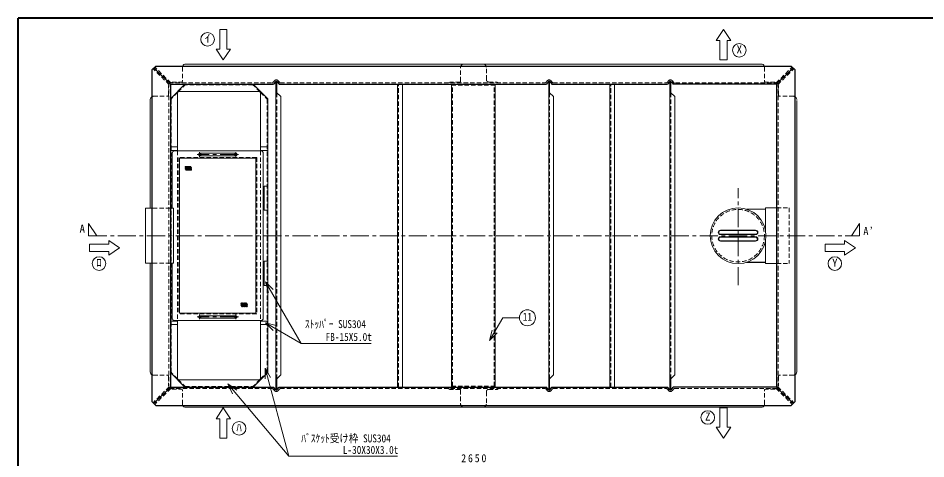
# Model space of a CAD drawing. Units: millimetres at full size, sheet at 1:15; details may follow other scales. Extents: x -3184 to 2891, y -2037 to 2178.
# Drawn here: x -3184 to 559, y 360 to 2178 of the extents above; entities that cross this region are included whole.
import ezdxf
from ezdxf.enums import TextEntityAlignment as Align

# ---------------------------------------------------------------- set-up
doc = ezdxf.new("R2010")
doc.units = ezdxf.units.MM
doc.header["$LTSCALE"] = 15
doc.linetypes.add('CHAIN1', pattern=[8, 5, -1, 1, -1])
doc.linetypes.add('DASHED1', pattern=[1.8, 1.2, -0.6])
doc.layers.add('0-0', color=7, linetype='Continuous', lineweight=18)
doc.styles.add('ＭＳ ゴシック', font='')
doc.styles.get('ＭＳ ゴシック').set_extended_font_data('MS Gothic')

msp = doc.modelspace()

# ---------------------------------------------------------------- linework, layer by layer
at = {"layer": '0-0', "color": 1, "lineweight": 40}
for p in [(-3184.2, -2037.13), (2890.8, 2177.87)]:
    msp.add_line(p, (-3184.2, 2177.87), dxfattribs=at)
at = {"layer": '0-0', "color": 4, "lineweight": 9}
for p, q in [((-2353.2, 2130.37), (-2353.2, 2050.37)), ((-2323.2, 2130.37), (-2353.2, 2130.37)), ((-2323.2, 2130.37), (-2323.2, 2050.37)), ((-305.7, 2085.37), (-275.7, 2130.37)), ((-275.7, 2130.37), (-245.7, 2085.37)), ((-305.7, 2085.37), (-290.7, 2085.37)), ((-290.7, 2005.37), (-290.7, 2085.37)), ((-2353.2, 2050.37), (-2368.2, 2050.37)), ((-2338.2, 2005.37), (-2368.2, 2050.37)), ((-2308.2, 2050.37), (-2338.2, 2005.37)), ((-2308.2, 2050.37), (-2323.2, 2050.37)), ((-2493.7, 1988.37), (-1346.7, 1988.37)), ((-119.7, 1988.37), (-1266.7, 1988.37)), ((-290.7, 2005.37), (-260.7, 2005.37)), ((-2639.7, 1393.87), (-2639.7, 1842.37)), ((26.3, 718.37), (26.3, 1838.15)), ((-288.2, 1302.87), (-143.2, 1302.87)), ((-288.2, 1284.87), (-143.2, 1284.87)), ((-288.2, 1275.87), (-143.2, 1275.87)), ((-2890.7, 1245.37), (-2890.7, 1215.37)), ((-2890.7, 1245.37), (-2810.7, 1245.37)), ((-2810.7, 1260.37), (-2810.7, 1245.37)), ((-288.2, 1257.87), (-143.2, 1257.87)), ((143.3, 1245.37), (143.3, 1215.37)), ((143.3, 1245.37), (223.3, 1245.37)), ((223.3, 1260.37), (268.3, 1230.37)), ((223.3, 1260.37), (223.3, 1245.37)), ((-2890.7, 1215.37), (-2810.7, 1215.37)), ((-2810.7, 1215.37), (-2810.7, 1200.37)), ((143.3, 1215.37), (223.3, 1215.37)), ((268.3, 1230.37), (223.3, 1200.37)), ((223.3, 1215.37), (223.3, 1200.37)), ((-2639.7, 718.37), (-2639.7, 1166.87)), ((-2493.7, 572.37), (-1346.7, 572.37)), ((-119.7, 572.37), (-1266.7, 572.37)), ((-260.7, 570.37), (-290.7, 570.37)), ((-290.7, 570.37), (-290.7, 490.37)), ((-260.7, 570.37), (-260.7, 490.37)), ((-2368.2, 525.37), (-2353.2, 525.37)), ((-2353.2, 445.37), (-2353.2, 525.37)), ((-2323.2, 525.37), (-2308.2, 525.37)), ((-290.7, 490.37), (-305.7, 490.37)), ((-275.7, 445.37), (-305.7, 490.37)), ((-245.7, 490.37), (-275.7, 445.37)), ((-245.7, 490.37), (-260.7, 490.37))]:
    msp.add_line(p, q, dxfattribs=at)
at = {"layer": '0-0'}
for p, q in [((-1266.7, 1988.37), (-1346.7, 1988.37)), ((-2121.7, 1915.37), (-2117.7, 1915.37)), ((-2121.7, 645.37), (-2121.7, 1915.37)), ((-2117.7, 1870.37), (-2117.7, 1915.37)), ((-996.7, 1915.37), (-992.7, 1915.37)), ((-996.7, 645.37), (-996.7, 1915.37)), ((-992.7, 1870.37), (-992.7, 1915.37)), ((-496.7, 1915.37), (-492.7, 1915.37)), ((-496.7, 645.37), (-496.7, 1915.37)), ((-492.7, 1870.37), (-492.7, 1915.37)), ((-2496.7, 1905.37), (-2556.7, 1845.37)), ((-2526.7, 1871.13), (-2522.46, 1875.37)), ((-2522.46, 1875.37), (-2188.94, 1875.37)), ((-2214.7, 1905.37), (-2154.7, 1845.37)), ((-2188.94, 1875.37), (-2184.7, 1871.13)), ((-1619.7, 655.37), (-1619.7, 1905.37)), ((-1599.7, 655.37), (-1599.7, 1905.37)), ((-1397.2, 655.37), (-1397.2, 1905.37)), ((-1217.2, 655.37), (-1217.2, 1905.37)), ((-744.7, 655.37), (-744.7, 1905.37)), ((-724.7, 655.37), (-724.7, 1905.37)), ((-2526.7, 1871.13), (-2526.7, 1630.37)), ((-2184.7, 1871.13), (-2184.7, 1630.37)), ((-2154.7, 1845.37), (-2154.7, 715.37)), ((-2117.7, 1870.37), (-2101.7, 1854.37)), ((-2101.7, 706.37), (-2101.7, 1854.37)), ((-992.7, 1870.37), (-976.7, 1854.37)), ((-976.7, 706.37), (-976.7, 1854.37)), ((-492.7, 1870.37), (-476.7, 1854.37)), ((-476.7, 706.37), (-476.7, 1854.37)), ((-2556.7, 1647.37), (-2526.7, 1647.37)), ((-2184.7, 1647.37), (-2154.7, 1647.37)), ((-2556.7, 1632.37), (-2526.7, 1632.37)), ((-2548.7, 1620.37), (-2548.7, 1393.87)), ((-2183.7, 1630.37), (-2538.7, 1630.37)), ((-2286.2, 1620.37), (-2436.2, 1620.37)), ((-2436.2, 1610.37), (-2286.2, 1610.37)), ((-2184.7, 1632.37), (-2154.7, 1632.37)), ((-2173.7, 1620.37), (-2173.7, 940.37)), ((-2518.7, 1600.37), (-2518.7, 960.37)), ((-2203.7, 1600.37), (-2518.7, 1600.37)), ((-2169.7, 1485.37), (-2154.7, 1485.37)), ((-2631.7, 1393.87), (-2659.2, 1393.87)), ((-2544.2, 1393.87), (-2556.7, 1393.87)), ((-2544.2, 1166.87), (-2544.2, 1393.87)), ((-180.88, 1389.97), (-102.7, 1389.97)), ((-102.7, 1395.37), (-56.7, 1395.37)), ((-102.7, 1298.84), (-102.7, 1395.37)), ((-288.2, 1301.37), (-143.2, 1301.37)), ((-288.2, 1286.37), (-143.2, 1286.37)), ((-288.2, 1274.37), (-143.2, 1274.37)), ((-288.2, 1259.37), (-143.2, 1259.37)), ((-102.7, 1165.37), (-102.7, 1261.9)), ((-2544.2, 1166.87), (-2556.7, 1166.87)), ((-2548.7, 1166.87), (-2548.7, 940.37)), ((-2169.7, 1175.37), (-2154.7, 1175.37)), ((-102.7, 1165.37), (-56.7, 1165.37)), ((-2163.92, 1090.09), (-2132.1, 1058.27)), ((-2163.92, 1090.09), (-2152.28, 1046.62)), ((-2163.92, 1090.09), (-2017.37, 836.25)), ((-2436.2, 950.37), (-2286.2, 950.37)), ((-2286.2, 940.37), (-2436.2, 940.37)), ((-1240.75, 847.53), (-1186.23, 941.96)), ((-1117.46, 941.96), (-1186.23, 941.96)), ((-2556.7, 928.37), (-2526.7, 928.37)), ((-2556.7, 913.37), (-2526.7, 913.37)), ((-2184.7, 930.37), (-2538.7, 930.37)), ((-2526.7, 930.37), (-2526.7, 689.61)), ((-2184.7, 930.37), (-2184.7, 689.61)), ((-2184.7, 928.37), (-2154.7, 928.37)), ((-2184.7, 913.37), (-2154.7, 913.37)), ((-2164.38, 921.13), (-2120.91, 909.48)), ((-2164.38, 921.13), (-2132.56, 889.31)), ((-2164.38, 921.13), (-2017.37, 836.25)), ((-1240.75, 847.53), (-1229.1, 891)), ((-1240.75, 847.53), (-1208.93, 879.35)), ((-2017.37, 836.25), (-1729, 836.25)), ((-2496.7, 655.37), (-2556.7, 715.37)), ((-2214.7, 655.37), (-2154.7, 715.37)), ((-2165.9, 734.31), (-2143.4, 695.33)), ((-2165.9, 734.31), (-2165.9, 689.31)), ((-2165.9, 734.31), (-2068.36, 370.31)), ((-2526.7, 689.61), (-2522.46, 685.37)), ((-2117.7, 690.37), (-2101.7, 706.37)), ((-2117.7, 645.37), (-2117.7, 690.37)), ((-992.7, 690.37), (-976.7, 706.37)), ((-992.7, 645.37), (-992.7, 690.37)), ((-492.7, 690.37), (-476.7, 706.37)), ((-492.7, 645.37), (-492.7, 690.37)), ((-2319.35, 669.43), (-2282.49, 643.62)), ((-2319.35, 669.43), (-2300.34, 628.65)), ((-2319.35, 669.43), (-2068.36, 370.31)), ((-2121.7, 645.37), (-2117.7, 645.37)), ((-996.7, 645.37), (-992.7, 645.37)), ((-496.7, 645.37), (-492.7, 645.37)), ((-1266.7, 572.37), (-1346.7, 572.37)), ((-1620.36, 370.31), (-2068.36, 370.31))]:
    msp.add_line(p, q, dxfattribs=at)
at = {"layer": '0-0', "color": 5, "lineweight": 25}
for p, q in [((-2616.7, 1980.37), (-2631.7, 1965.37)), ((-2631.7, 595.37), (-2631.7, 1965.37)), ((-2556.7, 1905.37), (-2624.2, 1972.87)), ((-2616.7, 1980.37), (3.3, 1980.37)), ((-56.7, 1905.37), (10.8, 1972.87)), ((3.3, 1980.37), (18.3, 1965.37)), ((18.3, 1965.37), (18.3, 595.37)), ((-2123.67, 1915.19), (-2131.2, 1905.37)), ((-2115.73, 1915.19), (-2108.2, 1905.37)), ((-998.67, 1915.19), (-1006.2, 1905.37)), ((-990.73, 1915.19), (-983.2, 1905.37)), ((-498.67, 1915.19), (-506.2, 1905.37)), ((-490.73, 1915.19), (-483.2, 1905.37)), ((-2556.7, 1905.37), (-2131.2, 1905.37)), ((-2108.2, 1905.37), (-1006.2, 1905.37)), ((-983.2, 1905.37), (-506.2, 1905.37)), ((-56.7, 1905.37), (-483.2, 1905.37)), ((-180.88, 1170.77), (-102.7, 1170.77)), ((-2556.7, 655.37), (-2624.2, 587.87)), ((-2123.67, 645.55), (-2131.2, 655.37)), ((-2115.73, 645.55), (-2108.2, 655.37)), ((-2108.2, 655.37), (-1006.2, 655.37)), ((-998.67, 645.55), (-1006.2, 655.37)), ((-990.73, 645.55), (-983.2, 655.37)), ((-983.2, 655.37), (-506.2, 655.37)), ((-498.67, 645.55), (-506.2, 655.37)), ((-490.73, 645.55), (-483.2, 655.37)), ((-56.7, 655.37), (10.8, 587.87)), ((-2616.7, 580.37), (-2631.7, 595.37)), ((-2616.7, 580.37), (3.3, 580.37)), ((3.3, 580.37), (18.3, 595.37))]:
    msp.add_line(p, q, dxfattribs=at)
at = {"layer": '0-0', "linetype": 'DASHED1'}
for p, q in [((-2561.7, 1903.3), (-2627.74, 1969.33)), ((-2554.63, 1910.37), (-2620.67, 1976.41)), ((-58.77, 1910.37), (7.26, 1976.41)), ((-51.7, 1903.3), (14.33, 1969.33)), ((-2562.7, 1911.37), (-2136.14, 1911.37)), ((-2562.7, 1911.37), (-2562.7, 649.37)), ((-2132.17, 1913.33), (-2127.64, 1919.24)), ((-2107.24, 1913.33), (-2111.77, 1919.24)), ((-2103.27, 1911.37), (-1011.14, 1911.37)), ((-1007.17, 1913.33), (-1002.64, 1919.24)), ((-982.24, 1913.33), (-986.77, 1919.24)), ((-978.27, 1911.37), (-511.14, 1911.37)), ((-507.17, 1913.33), (-502.64, 1919.24)), ((-482.24, 1913.33), (-486.77, 1919.24)), ((-50.7, 1911.37), (-478.27, 1911.37)), ((-50.7, 1911.37), (-50.7, 649.37)), ((-2561.7, 657.44), (-2627.74, 591.41)), ((-2554.63, 650.37), (-2620.67, 584.33)), ((-2136.14, 649.37), (-2562.7, 649.37)), ((-2132.17, 647.41), (-2127.64, 641.5)), ((-2107.24, 647.41), (-2111.77, 641.5)), ((-2103.27, 649.37), (-1011.14, 649.37)), ((-1007.17, 647.41), (-1002.64, 641.5)), ((-982.24, 647.41), (-986.77, 641.5)), ((-978.27, 649.37), (-511.14, 649.37)), ((-507.17, 647.41), (-502.64, 641.5)), ((-482.24, 647.41), (-486.77, 641.5)), ((-478.27, 649.37), (-50.7, 649.37)), ((-58.77, 650.37), (7.26, 584.33)), ((-51.7, 657.44), (14.33, 591.41))]:
    msp.add_line(p, q, dxfattribs=at)
at = {"layer": '0-0', "color": 4, "linetype": 'DASHED1', "lineweight": 9}
for p, q in [((-2506.7, 1975.37), (-2506.7, 1918.37)), ((-1359.7, 1917.37), (-1359.7, 1975.37)), ((-1253.7, 1924.37), (-1253.7, 1975.37)), ((-106.7, 1975.37), (-106.7, 1918.37)), ((-2549.63, 1913.37), (-2554.63, 1910.37)), ((-2549.63, 1913.37), (-2511.7, 1913.37)), ((-1409.7, 1911.37), (-1404.7, 1914.37)), ((-1362.7, 1914.37), (-1404.7, 1914.37)), ((-1243.7, 1914.37), (-1208.7, 1914.37)), ((-1203.7, 1911.37), (-1208.7, 1914.37)), ((-63.77, 1913.37), (-101.7, 1913.37)), ((-63.77, 1913.37), (-58.77, 1910.37)), ((-2561.7, 1903.03), (-2564.7, 1898.3)), ((-2564.7, 1860.37), (-2564.7, 1898.3)), ((-2492.46, 1905.37), (-2522.46, 1875.37)), ((-2215.94, 1902.37), (-2495.46, 1902.37)), ((-2218.94, 1905.37), (-2188.94, 1875.37)), ((-1615.7, 655.37), (-1615.7, 1905.37)), ((-1397.2, 1901.37), (-1217.2, 1901.37)), ((-1393.2, 659.37), (-1393.2, 1901.37)), ((-1221.2, 659.37), (-1221.2, 1901.37)), ((-740.7, 655.37), (-740.7, 1905.37)), ((-51.7, 1903.03), (-48.7, 1898.3)), ((-48.7, 1860.37), (-48.7, 1898.3)), ((-2626.7, 1855.37), (-2569.7, 1855.37)), ((-2526.7, 1871.13), (-2556.7, 1841.13)), ((-2553.7, 716.61), (-2553.7, 1844.13)), ((-2184.7, 1871.13), (-2154.7, 1841.13)), ((-2157.7, 1844.13), (-2157.7, 716.61)), ((-2117.7, 690.37), (-2117.7, 1870.37)), ((-992.7, 690.37), (-992.7, 1870.37)), ((-492.7, 690.37), (-492.7, 1870.37)), ((13.3, 1855.37), (-43.7, 1855.37)), ((-2526.7, 1630.37), (-2526.7, 930.37)), ((-2184.7, 1630.37), (-2184.7, 930.37)), ((-2521.7, 1603.37), (-2521.7, 957.37)), ((-2200.7, 1603.37), (-2521.7, 1603.37)), ((-2556.7, 1393.87), (-2631.7, 1393.87)), ((-2556.7, 1166.87), (-2631.7, 1166.87)), ((-56.7, 1165.37), (-4.7, 1165.37)), ((-2526.7, 689.61), (-2556.7, 719.61)), ((-2184.7, 689.61), (-2154.7, 719.61)), ((-2626.7, 705.37), (-2569.7, 705.37)), ((-2564.7, 700.37), (-2564.7, 662.44)), ((-2492.46, 655.37), (-2522.46, 685.37)), ((-2218.94, 655.37), (-2188.94, 685.37)), ((-48.7, 700.37), (-48.7, 662.44)), ((13.3, 705.37), (-43.7, 705.37)), ((-2561.7, 657.71), (-2564.7, 662.44)), ((-2549.63, 647.37), (-2554.63, 650.37)), ((-2549.63, 647.37), (-2511.7, 647.37)), ((-2506.7, 585.37), (-2506.7, 642.37)), ((-2495.46, 658.37), (-2215.94, 658.37)), ((-1409.7, 649.37), (-1404.7, 646.37)), ((-1362.7, 646.37), (-1404.7, 646.37)), ((-1397.2, 659.37), (-1217.2, 659.37)), ((-1359.7, 643.37), (-1359.7, 585.37)), ((-1253.7, 636.37), (-1253.7, 585.37)), ((-1243.7, 646.37), (-1208.7, 646.37)), ((-1203.7, 649.37), (-1208.7, 646.37)), ((-106.7, 585.37), (-106.7, 642.37)), ((-63.77, 647.37), (-101.7, 647.37)), ((-63.77, 647.37), (-58.77, 650.37)), ((-51.7, 657.71), (-48.7, 662.44))]:
    msp.add_line(p, q, dxfattribs=at)
at = {"layer": '0-0', "color": 4, "linetype": 'CHAIN1', "lineweight": 9}
for p, q in [((-2276.2, 1615.37), (-2446.2, 1615.37)), ((-2436.2, 1625.37), (-2436.2, 1605.37)), ((-2286.2, 1625.37), (-2286.2, 1605.37)), ((-215.7, 1075.87), (-215.7, 1475.87)), ((-2860.2, 1280.37), (-2893.54, 1330.37)), ((-2893.54, 1330.37), (-2893.54, 1280.37)), ((252.3, 1280.37), (285.63, 1330.37)), ((285.63, 1330.37), (285.63, 1280.37)), ((-2893.54, 1280.37), (285.63, 1280.37)), ((-2276.2, 945.37), (-2446.2, 945.37)), ((-2436.2, 935.37), (-2436.2, 955.37)), ((-2286.2, 935.37), (-2286.2, 955.37))]:
    msp.add_line(p, q, dxfattribs=at)
at = {"layer": '0-0', "color": 4, "lineweight": 9}
for points in [[(-260.7, 2005.37), (-260.7, 2085.37), (-245.7, 2085.37)], [(-2810.7, 1260.37), (-2765.7, 1230.37), (-2810.7, 1200.37)], [(-2368.2, 525.37), (-2338.2, 570.37), (-2308.2, 525.37)], [(-2353.2, 445.37), (-2323.2, 445.37), (-2323.2, 525.37)]]:
    msp.add_lwpolyline(points, dxfattribs=at)
at = {"layer": '0-0', "color": 5, "lineweight": 25}
for points in [[(-2556.7, 1905.37), (-2556.7, 655.37), (-2131.2, 655.37)], [(-56.7, 1905.37), (-56.7, 655.37), (-483.2, 655.37)]]:
    msp.add_lwpolyline(points, dxfattribs=at)
at = {"layer": '0-0', "color": 4, "linetype": 'DASHED1', "lineweight": 9}
for points in [[(-2200.7, 1603.37), (-2200.7, 957.37), (-2521.7, 957.37)], [(-56.7, 1395.37), (-4.7, 1395.37), (-4.7, 1165.37)]]:
    msp.add_lwpolyline(points, dxfattribs=at)
at = {"layer": '0-0'}
for points in [[(-2203.7, 1600.37), (-2203.7, 960.37), (-2518.7, 960.37)], [(-2169.7, 1485.37), (-2169.7, 1385.37), (-2154.7, 1385.37)], [(-2631.7, 1166.87), (-2659.2, 1166.87), (-2659.2, 1393.87)], [(-2169.7, 1175.37), (-2169.7, 1075.37), (-2154.7, 1075.37)], [(-2522.46, 685.37), (-2188.94, 685.37), (-2184.7, 689.61)]]:
    msp.add_lwpolyline(points, dxfattribs=at)
for centre, radius in [((-2403.2, 2090.37), 28), ((-210.7, 2045.37), 28), ((-215.7, 1280.37), 115), ((-2850.7, 1165.37), 28), ((183.3, 1165.37), 28), ((-1084.46, 941.96), 33), ((-340.7, 530.37), 28), ((-2273.2, 485.37), 28)]:
    msp.add_circle(centre, radius, dxfattribs=at)
at = {"layer": '0-0', "color": 4, "lineweight": 9}
for centre in [(-2493.67, 1564.23), (-2493.67, 1556.23), (-2491.17, 1560.23), (-2491.17, 1552.23), (-2488.67, 1564.23), (-2488.67, 1556.23), (-2486.17, 1560.23), (-2486.17, 1552.23), (-2483.67, 1564.23), (-2483.67, 1556.23), (-2481.17, 1560.23), (-2481.17, 1552.23), (-2478.67, 1564.23), (-2478.67, 1556.23), (-2476.17, 1560.23), (-2476.17, 1552.23), (-2473.67, 1564.23), (-2473.67, 1556.23), (-2471.17, 1560.23), (-2471.17, 1552.23), (-2263.5, 1001.19), (-2263.5, 993.19), (-2261, 997.19), (-2261, 989.19), (-2258.5, 1001.19), (-2258.5, 993.19), (-2256, 997.19), (-2256, 989.19), (-2253.5, 1001.19), (-2253.5, 993.19), (-2251, 997.19), (-2251, 989.19), (-2248.5, 1001.19), (-2248.5, 993.19), (-2246, 997.19), (-2246, 989.19), (-2243.5, 1001.19), (-2243.5, 993.19), (-2241, 997.19), (-2241, 989.19)]:
    msp.add_circle(centre, 2, dxfattribs=at)
at = {"layer": '0-0', "color": 4, "linetype": 'DASHED1', "lineweight": 9}
msp.add_circle((-215.7, 1280.37), 108.5, dxfattribs=at)
at = {"layer": '0-0', "color": 4, "lineweight": 9}
for centre, radius, start, end in [((-2493.7, 1975.37), 13, 90, 157.38014), ((-119.7, 1975.37), 13, 22.61986, 90), ((-2626.7, 1842.37), 13, 112.61986, 180), ((13.3, 1842.37), 13, 0, 67.38014), ((-288.2, 1293.87), 9, 90, 270), ((-288.2, 1266.87), 9, 90, 270), ((-143.2, 1293.87), 9, 270, 90), ((-143.2, 1266.87), 9, 270, 90), ((-2626.7, 718.37), 13, 180, 247.38014), ((13.3, 718.37), 13, 292.61986, 0), ((-2493.7, 585.37), 13, 202.61986, 270), ((-119.7, 585.37), 13, 270, 337.38014)]:
    msp.add_arc(centre, radius, start, end, dxfattribs=at)
at = {"layer": '0-0'}
for centre, radius, start, end in [((-1346.7, 1975.37), 13, 90, 157.38014), ((-1266.7, 1975.37), 13, 22.61986, 90), ((-2538.7, 1620.37), 10, 90, 180), ((-2436.2, 1615.37), 5, 90, 270), ((-2286.2, 1615.37), 5, 270, 90), ((-2183.7, 1620.37), 10, 0, 90), ((-288.2, 1293.87), 7.5, 90, 270), ((-288.2, 1266.87), 7.5, 90, 270), ((-143.2, 1293.87), 7.5, 270, 90), ((-143.2, 1266.87), 7.5, 270, 90), ((-2538.7, 940.37), 10, 180, 270), ((-2436.2, 945.37), 5, 90, 270), ((-2286.2, 945.37), 5, 270, 90), ((-2183.7, 940.37), 10, 270, 0), ((-1346.7, 585.37), 13, 202.61986, 270), ((-1266.7, 585.37), 13, 270, 337.38014)]:
    msp.add_arc(centre, radius, start, end, dxfattribs=at)
at = {"layer": '0-0', "color": 4, "linetype": 'DASHED1', "lineweight": 9}
for centre, radius, start, end in [((-2493.7, 1975.37), 13, 157.38014, 180), ((-1346.7, 1975.37), 13, 157.38014, 180), ((-1266.7, 1975.37), 13, 0, 22.61986), ((-119.7, 1975.37), 13, 0, 22.61986), ((-2511.7, 1918.37), 5, 270, 0), ((-1362.7, 1917.37), 3, 270, 0), ((-1243.7, 1924.37), 10, 180, 270), ((-101.7, 1918.37), 5, 180, 270), ((-2626.7, 1842.37), 13, 90, 112.61986), ((-2569.7, 1860.37), 5, 270, 0), ((-43.7, 1860.37), 5, 180, 270), ((13.3, 1842.37), 13, 67.38014, 90), ((-2436.2, 1615.37), 5, 270, 90), ((-2286.2, 1615.37), 5, 90, 270), ((-2436.2, 945.37), 5, 270, 90), ((-2286.2, 945.37), 5, 90, 270), ((-2626.7, 718.37), 13, 247.38014, 270), ((-2569.7, 700.37), 5, 0, 90), ((-43.7, 700.37), 5, 90, 180), ((13.3, 718.37), 13, 270, 292.61986), ((-2511.7, 642.37), 5, 0, 90), ((-1362.7, 643.37), 3, 0, 90), ((-1243.7, 636.37), 10, 90, 180), ((-101.7, 642.37), 5, 90, 180), ((-2493.7, 585.37), 13, 180, 202.61986), ((-1346.7, 585.37), 13, 180, 202.61986), ((-1266.7, 585.37), 13, 337.38014, 0), ((-119.7, 585.37), 13, 337.38014, 0)]:
    msp.add_arc(centre, radius, start, end, dxfattribs=at)
at = {"layer": '0-0', "linetype": 'DASHED1'}
for centre, radius, start, end in [((-2136.14, 1916.37), 5, 270, 322.52382), ((-2119.7, 1913.15), 10, 37.47618, 142.52382), ((-2103.27, 1916.37), 5, 217.47618, 270), ((-1011.14, 1916.37), 5, 270, 322.52382), ((-994.7, 1913.15), 10, 37.47618, 142.52382), ((-978.27, 1916.37), 5, 217.47618, 270), ((-511.14, 1916.37), 5, 270, 322.52382), ((-494.7, 1913.15), 10, 37.47618, 142.52382), ((-478.27, 1916.37), 5, 217.47618, 270), ((-2136.14, 644.37), 5, 37.47618, 90), ((-2119.7, 647.59), 10, 217.47618, 322.52382), ((-2103.27, 644.37), 5, 90, 142.52382), ((-1011.14, 644.37), 5, 37.47618, 90), ((-994.7, 647.59), 10, 217.47618, 322.52382), ((-978.27, 644.37), 5, 90, 142.52382), ((-511.14, 644.37), 5, 37.47618, 90), ((-494.7, 647.59), 10, 217.47618, 322.52382), ((-478.27, 644.37), 5, 90, 142.52382)]:
    msp.add_arc(centre, radius, start, end, dxfattribs=at)
at = {"layer": '0-0', "color": 5, "lineweight": 25}
for centre, start, end in [((-2119.7, 1912.15), 37.47618, 142.52382), ((-994.7, 1912.15), 37.47618, 142.52382), ((-494.7, 1912.15), 37.47618, 142.52382), ((-2119.7, 648.59), 217.47618, 322.52382), ((-994.7, 648.59), 217.47618, 322.52382), ((-494.7, 648.59), 217.47618, 322.52382)]:
    msp.add_arc(centre, 5, start, end, dxfattribs=at)

# ---------------------------------------------------------------- texts
at = {"layer": '0-0', "style": 'ＭＳ ゴシック'}
for s, p in [('ｲ', (-2414.45, 2067.87)), ('X', (-221.95, 2022.87)), ('A', (-2931.04, 1282.87)), ('ﾛ', (-2861.95, 1142.87)), ('Y', (172.05, 1142.87)), ('Z', (-351.95, 507.87)), ('ﾊ', (-2284.45, 462.87))]:
    msp.add_text(s, height=32.99, dxfattribs=at).set_placement(p, align=Align.BOTTOM_LEFT)
at = {"layer": '0-0', "style": 'ＭＳ ゴシック', "width": 0.85}
for s, p in [('ｽﾄｯﾊﾟｰ SUS304', (-2001.82, 889.35)), ('11', (-1103.21, 919.46)), ('FB-15X5.0t', (-1916.5, 836.25)), ('ﾊﾞｽｹｯﾄ受け枠 SUS304', (-2016.77, 417.71)), ('L-30X30X3.0t', (-1845.36, 370.31))]:
    msp.add_text(s, height=32.99, dxfattribs=at).set_placement(p, align=Align.BOTTOM_LEFT)
at = {"layer": '0-0', "char_height": 32.99, "attachment_point": 7, "style": 'ＭＳ ゴシック'}
for s, insert in [('\\T1.24;\\W0.95;A’', (300.63, 1282.87)), ('\\T1.38;\\W0.9;2650', (-1357.33, 345.37))]:
    msp.add_mtext(s, dxfattribs=dict(at, insert=insert))

doc.saveas('drawing.dxf')
